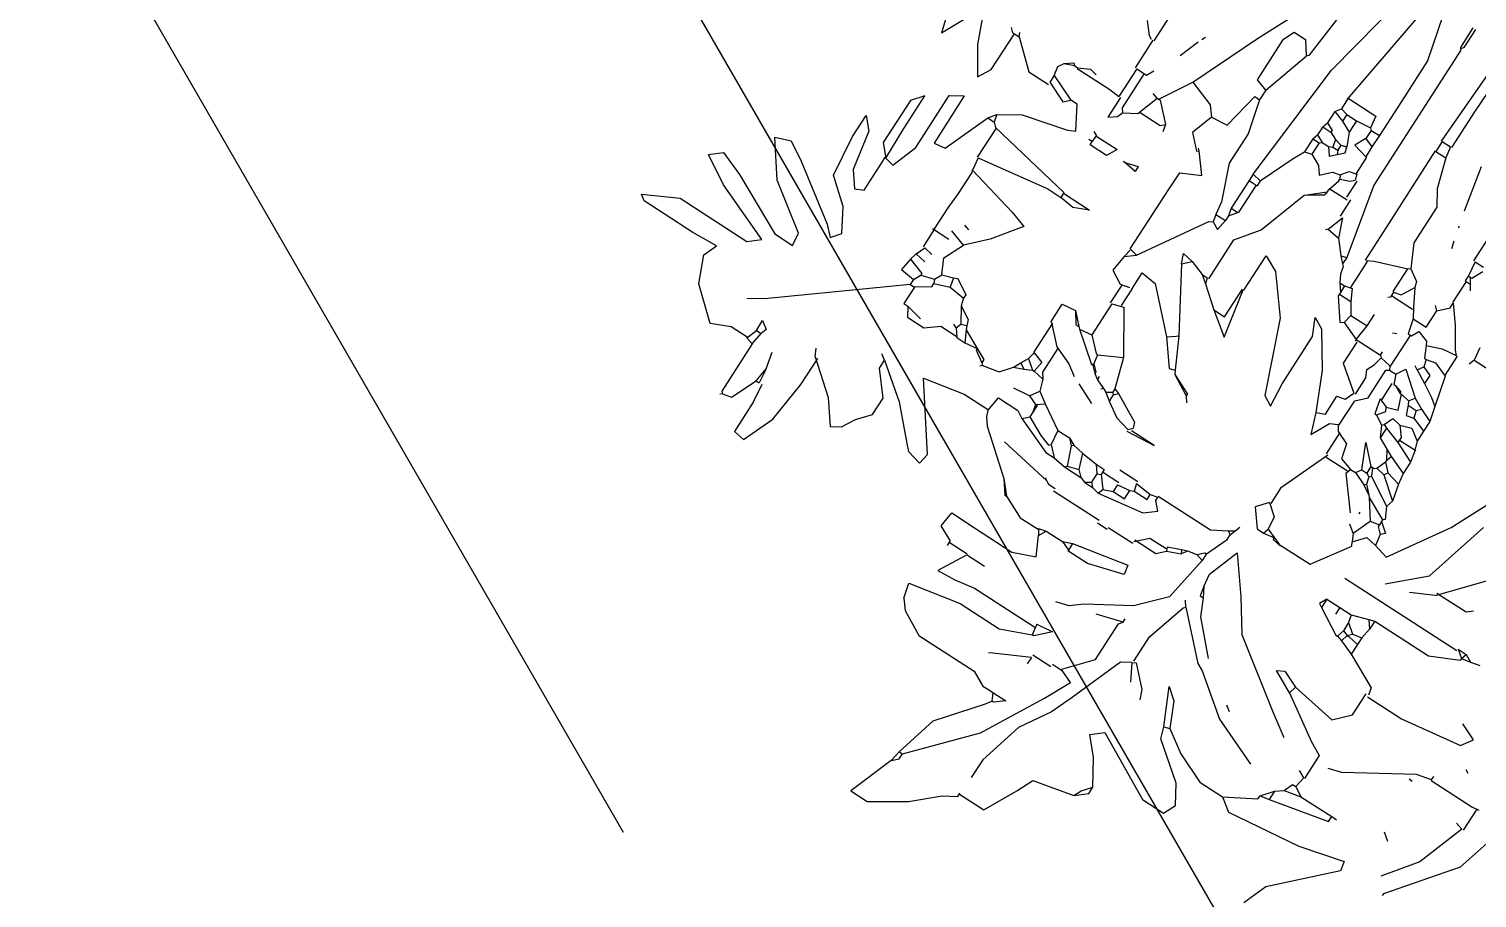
# Model space of a CAD drawing. Header units: metres. Extents: x 1769 to 3632, y 809 to 2652.
# Drawn here: x 2737.6868 to 2738.1456, y 1806.5032 to 1806.7785 of the extents above; entities that cross this region are included whole.
import ezdxf

# ---------------------------------------------------------------- set-up
doc = ezdxf.new("R2010")
doc.units = ezdxf.units.M
doc.header["$LTSCALE"] = 10
doc.linetypes.add('HIDDEN', pattern=[9.525, 6.35, -3.175])
for name, color, linetype in [('A-ELEV0', 7, 'Continuous'), ('A-FLOR-LEVL', 2, 'Continuous'), ('A-PROJ+', 1, 'HIDDEN'), ('L-PLNT', 66, 'Continuous')]:
    doc.layers.add(name, color=color, linetype=linetype)

# ---------------------------------------------------------------- blocks, each defined once
blk = doc.blocks.new('GARRA DE LEON')
at = {"layer": 'L-PLNT', "color": 65, "linetype": 'Continuous'}
for p, q in [((1270.3906, 334.8354), (1270.254, 334.7277)), ((1270.4818, 334.8602), (1270.3906, 334.8354)), ((1270.5128, 334.7857), (1270.5149, 334.8023)), ((1270.461, 334.794), (1270.3534, 334.7567)), ((1270.461, 334.7981), (1270.5149, 334.7981)), ((1270.461, 334.794), (1270.4652, 334.7774)), ((1270.5128, 334.6822), (1270.5128, 334.7857)), ((1270.3534, 334.7567), (1270.283, 334.7029)), ((1270.5728, 334.7319), (1270.5687, 334.7402)), ((1270.254, 334.7277), (1270.2498, 334.7277)), ((1270.6101, 334.6946), (1270.635, 334.7112)), ((1270.635, 334.7112), (1270.6515, 334.6739)), ((1270.5149, 334.6822), (1270.5066, 334.649)), ((1270.5149, 334.6822), (1270.5232, 334.6822)), ((1270.5894, 334.5579), (1270.6101, 334.6946)), ((1270.3658, 334.6573), (1270.3534, 334.6739)), ((1270.5066, 334.649), (1270.4238, 334.5124)), ((1270.49, 334.6408), (1270.49, 334.649)), ((1270.2457, 334.6242), (1270.1297, 334.5082)), ((1270.2416, 334.5207), (1270.2664, 334.6201)), ((1270.2664, 334.6201), (1270.2457, 334.6242)), ((1270.7675, 334.5952), (1270.7716, 334.6159)), ((1270.7716, 334.6159), (1270.7758, 334.6366)), ((1270.7799, 334.5994), (1270.7716, 334.6159)), ((1270.7343, 334.5331), (1270.7633, 334.5952)), ((1270.7675, 334.5952), (1270.7633, 334.5952)), ((1270.7675, 334.5952), (1270.7799, 334.5994)), ((1270.7799, 334.5786), (1270.7675, 334.5952)), ((1270.7799, 334.5786), (1270.7799, 334.5994)), ((1270.8503, 334.4751), (1270.987, 334.5952)), ((1270.3326, 334.5455), (1270.3326, 334.5579)), ((1270.5894, 334.471), (1270.5894, 334.5579)), ((1270.7758, 334.5786), (1270.7758, 334.4006)), ((1270.8565, 334.5497), (1270.8669, 334.5621)), ((1270.2912, 334.413), (1270.3202, 334.5455)), ((1270.3202, 334.5455), (1270.3326, 334.5455)), ((1270.3326, 334.4668), (1270.3326, 334.5455)), ((1270.7343, 334.3964), (1270.7343, 334.5331)), ((1270.8565, 334.4751), (1270.8565, 334.5497)), ((1270.1297, 334.5082), (1270.0759, 334.4875)), ((1270.2208, 334.355), (1270.2416, 334.5207)), ((1270.4238, 334.5124), (1270.4155, 334.4834)), ((1270.3244, 334.4296), (1270.3326, 334.4668)), ((1270.3451, 334.4461), (1270.3326, 334.4668)), ((1270.5066, 334.4337), (1270.5397, 334.4648)), ((1270.5397, 334.4648), (1270.5936, 334.4648)), ((1270.6101, 334.4668), (1270.5936, 334.471)), ((1270.6474, 334.3923), (1270.6101, 334.4668)), ((1270.8503, 334.4751), (1270.8255, 334.4254)), ((1270.8793, 334.442), (1271.0284, 334.4834)), ((1270.9911, 334.4254), (1271.0988, 334.4751)), ((1270.312, 334.413), (1270.3244, 334.4296)), ((1270.3244, 334.4296), (1270.3451, 334.4378)), ((1270.3451, 334.4461), (1270.3699, 334.4503)), ((1270.3451, 334.4378), (1270.3451, 334.4461)), ((1270.4279, 334.4523), (1270.3699, 334.4523)), ((1270.3699, 334.4503), (1270.3782, 334.4337)), ((1270.4445, 334.4213), (1270.4279, 334.4523)), ((1270.5232, 334.3302), (1270.5066, 334.4337)), ((1270.813, 334.3716), (1270.8793, 334.442)), ((1270.2871, 334.3923), (1270.312, 334.413)), ((1270.2871, 334.3923), (1270.2912, 334.413)), ((1270.312, 334.413), (1270.2912, 334.413)), ((1270.5066, 334.326), (1270.4445, 334.4213)), ((1270.7758, 334.4006), (1270.7758, 334.2929)), ((1270.8627, 334.3426), (1270.9911, 334.4254)), ((1270.2416, 334.326), (1270.2788, 334.3923)), ((1270.2788, 334.3923), (1270.2871, 334.3923)), ((1270.4528, 334.3177), (1270.4196, 334.3674)), ((1270.6598, 334.3592), (1270.6474, 334.3923)), ((1270.6722, 334.3923), (1270.6474, 334.3923)), ((1270.6764, 334.3674), (1270.6722, 334.3923)), ((1270.6888, 334.3923), (1270.6722, 334.3923)), ((1270.6764, 334.3633), (1270.6847, 334.3716)), ((1270.6764, 334.3633), (1270.6764, 334.3674)), ((1270.6847, 334.3716), (1270.6888, 334.3923)), ((1270.7012, 334.3509), (1270.6847, 334.3716)), ((1270.6888, 334.3923), (1270.7136, 334.3964)), ((1270.7302, 334.384), (1270.7136, 334.3964)), ((1270.7343, 334.3964), (1270.7136, 334.3964)), ((1270.7178, 334.3467), (1270.7302, 334.384)), ((1270.7302, 334.384), (1270.7343, 334.3964)), ((1270.2416, 334.326), (1270.2208, 334.355)), ((1270.3782, 334.2308), (1270.3326, 334.3385)), ((1270.6598, 334.3592), (1270.6764, 334.3633)), ((1270.6639, 334.3467), (1270.6598, 334.3592)), ((1270.6639, 334.3467), (1270.6805, 334.3509)), ((1270.6639, 334.3426), (1270.6639, 334.3467)), ((1270.6971, 334.2846), (1270.6639, 334.3426)), ((1270.6805, 334.3509), (1270.6764, 334.3633)), ((1270.7012, 334.3509), (1270.6805, 334.3509)), ((1270.7178, 334.3467), (1270.7012, 334.3509)), ((1270.7178, 334.3177), (1270.7178, 334.3467)), ((1270.871, 334.3095), (1270.8627, 334.3426)), ((1270.2416, 334.2681), (1270.2416, 334.326)), ((1270.5563, 334.1728), (1270.4528, 334.3177)), ((1270.5066, 334.326), (1270.5232, 334.3302)), ((1270.5066, 334.326), (1270.5314, 334.2763)), ((1270.5397, 334.2929), (1270.5232, 334.3302)), ((1270.7178, 334.3177), (1270.7012, 334.3177)), ((1270.7178, 334.2846), (1270.7178, 334.3177)), ((1270.8752, 334.2846), (1270.871, 334.3095)), ((1270.8959, 334.3053), (1270.871, 334.3095)), ((1270.9041, 334.3136), (1270.8959, 334.3053)), ((1270.9083, 334.2929), (1270.8959, 334.3053)), ((1270.9207, 334.2929), (1270.9041, 334.3136)), ((1271.3183, 334.2722), (1271.3183, 334.3095)), ((1270.5314, 334.2763), (1270.5397, 334.2929)), ((1270.7178, 334.2846), (1270.6971, 334.2846)), ((1270.7012, 334.2763), (1270.6971, 334.2846)), ((1270.7178, 334.2846), (1270.7012, 334.2763)), ((1270.8503, 334.2639), (1270.8752, 334.2846)), ((1270.9083, 334.2722), (1270.9124, 334.2929)), ((1270.9124, 334.2929), (1270.9083, 334.2929)), ((1270.9166, 334.2929), (1270.9124, 334.2929)), ((1270.9207, 334.2929), (1270.9166, 334.2929)), ((1270.9249, 334.2929), (1270.9207, 334.2929)), ((1270.929, 334.297), (1270.9249, 334.2929)), ((1270.9497, 334.2432), (1270.9249, 334.2929)), ((1270.9538, 334.2846), (1270.929, 334.297)), ((1270.9538, 334.2846), (1270.9704, 334.2888)), ((1270.9911, 334.2225), (1270.9538, 334.2846)), ((1271.0077, 334.2432), (1270.9704, 334.2888)), ((1271.0077, 334.2805), (1270.9704, 334.2888)), ((1271.0159, 334.2474), (1271.0077, 334.2805)), ((1271.0325, 334.2763), (1271.0077, 334.2805)), ((1271.0491, 334.2349), (1271.0325, 334.2763)), ((1271.0615, 334.2763), (1271.0325, 334.2763)), ((1271.0822, 334.2308), (1271.0615, 334.2763)), ((1271.0822, 334.2722), (1271.0615, 334.2763)), ((1270.1442, 334.2391), (1270.1712, 334.2515)), ((1270.1712, 334.2515), (1270.2126, 334.2266)), ((1270.2705, 334.2018), (1270.2416, 334.2681)), ((1270.7613, 334.2142), (1270.842, 334.2681)), ((1270.842, 334.2681), (1270.8503, 334.2639)), ((1270.8669, 334.2556), (1270.8503, 334.2639)), ((1270.8669, 334.2556), (1270.9083, 334.2722)), ((1270.8669, 334.2556), (1270.8793, 334.2391)), ((1270.9497, 334.2432), (1270.9083, 334.2722)), ((1270.9124, 334.2432), (1270.9083, 334.2432)), ((1270.9538, 334.2391), (1270.9497, 334.2432)), ((1271.0077, 334.2432), (1271.0159, 334.2474)), ((1271.0118, 334.2225), (1271.0077, 334.2432)), ((1271.0325, 334.2308), (1271.0159, 334.2474)), ((1271.1071, 334.2639), (1271.0822, 334.2722)), ((1271.0884, 334.2308), (1271.0884, 334.2722)), ((1271.1236, 334.2391), (1271.1071, 334.2639)), ((1271.1319, 334.2639), (1271.1071, 334.2639)), ((1271.1443, 334.2308), (1271.1319, 334.2639)), ((1271.1568, 334.2639), (1271.1319, 334.2639)), ((1271.1692, 334.2349), (1271.1568, 334.2639)), ((1271.1899, 334.2556), (1271.1568, 334.2639)), ((1271.2561, 334.2391), (1271.1899, 334.2556)), ((1271.2023, 334.2391), (1271.1899, 334.2556)), ((1271.3183, 334.2722), (1271.3059, 334.2681)), ((1271.3473, 334.2681), (1271.3183, 334.2722)), ((1270.1442, 334.1852), (1270.1442, 334.2391)), ((1270.2126, 334.2266), (1270.2747, 334.148)), ((1270.4445, 334.1438), (1270.3782, 334.2308)), ((1270.4114, 334.2266), (1270.403, 334.2391)), ((1270.7613, 334.1397), (1270.7613, 334.2142)), ((1270.9663, 334.1728), (1270.9, 334.2266)), ((1270.9663, 334.2184), (1270.9538, 334.2391)), ((1270.9704, 334.2225), (1270.9538, 334.2391)), ((1270.9663, 334.2184), (1270.9704, 334.2225)), ((1270.9787, 334.1894), (1270.9663, 334.2184)), ((1270.987, 334.2184), (1270.9704, 334.2225)), ((1270.987, 334.2184), (1270.9911, 334.2225)), ((1270.9911, 334.2101), (1270.987, 334.2184)), ((1271.0077, 334.2142), (1270.9911, 334.2225)), ((1271.0077, 334.2184), (1271.0118, 334.2225)), ((1271.0077, 334.2142), (1271.0077, 334.2184)), ((1271.0077, 334.2101), (1271.0077, 334.2142)), ((1271.0118, 334.2225), (1271.0325, 334.2308)), ((1271.0367, 334.2308), (1271.0325, 334.2308)), ((1271.0367, 334.2308), (1271.0491, 334.2349)), ((1271.0574, 334.2184), (1271.0367, 334.2308)), ((1271.0574, 334.2184), (1271.0491, 334.2349)), ((1271.0698, 334.1935), (1271.0574, 334.2184)), ((1271.0946, 334.1935), (1271.0822, 334.2308)), ((1271.0946, 334.2308), (1271.0822, 334.2308)), ((1271.1153, 334.2142), (1271.0946, 334.2308)), ((1271.1153, 334.2142), (1271.1236, 334.2391)), ((1271.1195, 334.1935), (1271.1153, 334.2142)), ((1271.1402, 334.2142), (1271.1443, 334.2308)), ((1271.1609, 334.2059), (1271.1402, 334.2142)), ((1271.1609, 334.2266), (1271.1443, 334.2308)), ((1271.1609, 334.2266), (1271.1692, 334.2349)), ((1271.1609, 334.2059), (1271.1609, 334.2266)), ((1271.1816, 334.2101), (1271.1692, 334.2349)), ((1271.2189, 334.2101), (1271.2023, 334.2391)), ((1271.2686, 334.2059), (1271.2561, 334.2391)), ((1271.3059, 334.237), (1271.2561, 334.237)), ((1271.3017, 334.2018), (1271.3059, 334.2349)), ((1271.3141, 334.2266), (1271.3059, 334.2349)), ((1271.3597, 334.1977), (1271.3141, 334.2266)), ((1270.2208, 334.0403), (1270.1442, 334.1852)), ((1270.3037, 334.1521), (1270.2705, 334.2018)), ((1270.9787, 334.1894), (1270.9911, 334.1977)), ((1270.9787, 334.1769), (1270.9787, 334.1894)), ((1270.9911, 334.1977), (1270.9911, 334.2101)), ((1271.0077, 334.2101), (1270.9911, 334.2101)), ((1270.9911, 334.1977), (1271.0449, 334.1728)), ((1271.0449, 334.1728), (1271.0077, 334.2101)), ((1271.0946, 334.1811), (1271.0698, 334.1935)), ((1271.0946, 334.1935), (1271.0698, 334.1935)), ((1271.0988, 334.1852), (1271.0946, 334.1935)), ((1271.0946, 334.1811), (1271.0988, 334.1852)), ((1271.1071, 334.1604), (1271.0946, 334.1811)), ((1271.0988, 334.1852), (1271.1195, 334.1935)), ((1271.1319, 334.1687), (1271.1402, 334.1935)), ((1271.1402, 334.1935), (1271.1733, 334.1811)), ((1271.1692, 334.2018), (1271.1609, 334.2059)), ((1271.1692, 334.2018), (1271.1816, 334.2101)), ((1271.1733, 334.1811), (1271.1692, 334.2018)), ((1271.1733, 334.1769), (1271.1733, 334.1811)), ((1271.223, 334.1604), (1271.1816, 334.2101)), ((1271.2354, 334.1811), (1271.2189, 334.2101)), ((1271.2396, 334.2101), (1271.2189, 334.2101)), ((1271.2354, 334.1811), (1271.2479, 334.1894)), ((1271.2354, 334.1811), (1271.2396, 334.1728)), ((1271.2479, 334.1894), (1271.2396, 334.2101)), ((1271.2644, 334.1852), (1271.2479, 334.1894)), ((1271.2644, 334.1852), (1271.2686, 334.2059)), ((1271.2644, 334.1811), (1271.2644, 334.1852)), ((1271.2893, 334.1687), (1271.2644, 334.1811)), ((1271.2893, 334.1687), (1271.3017, 334.2018)), ((1271.397, 334.1687), (1271.3597, 334.1977)), ((1271.4508, 334.1769), (1271.4384, 334.1852)), ((1271.4632, 334.1728), (1271.488, 334.1852)), ((1271.4963, 334.1604), (1271.4963, 334.1811)), ((1270.2995, 334.1397), (1270.3037, 334.1521)), ((1270.3575, 334.1273), (1270.3037, 334.1521)), ((1270.6225, 334.1273), (1270.5563, 334.1728)), ((1270.9663, 334.1728), (1270.9787, 334.1769)), ((1270.9725, 334.119), (1270.9725, 334.1728)), ((1270.987, 334.148), (1270.9787, 334.1769)), ((1271.1071, 334.1604), (1271.1236, 334.1728)), ((1271.1071, 334.1562), (1271.1071, 334.1604)), ((1271.1402, 334.148), (1271.1071, 334.1562)), ((1271.1236, 334.1728), (1271.1319, 334.1687)), ((1271.1402, 334.148), (1271.1319, 334.1687)), ((1271.1402, 334.1521), (1271.1816, 334.1521)), ((1271.1774, 334.1769), (1271.1733, 334.1769)), ((1271.1816, 334.1604), (1271.1733, 334.1769)), ((1271.1816, 334.1604), (1271.1774, 334.1769)), ((1271.1816, 334.1562), (1271.1816, 334.1604)), ((1271.2023, 334.148), (1271.1816, 334.1562)), ((1271.2023, 334.148), (1271.223, 334.1604)), ((1271.2976, 334.1645), (1271.2893, 334.1687)), ((1271.3059, 334.1397), (1271.2976, 334.1645)), ((1271.3638, 334.148), (1271.3845, 334.1687)), ((1271.3845, 334.1687), (1271.397, 334.1687)), ((1271.4508, 334.1666), (1271.397, 334.1666)), ((1271.4508, 334.1645), (1271.4508, 334.1769)), ((1271.4632, 334.1687), (1271.4508, 334.1769)), ((1271.4632, 334.1645), (1271.4508, 334.1645)), ((1271.4632, 334.1687), (1271.4632, 334.1728)), ((1271.4632, 334.1645), (1271.4632, 334.1687)), ((1271.4963, 334.1604), (1271.4632, 334.1645)), ((1271.6288, 334.1562), (1271.4963, 334.1562)), ((1270.2747, 334.148), (1270.2995, 334.1397)), ((1270.2995, 334.1397), (1270.3782, 334.1024)), ((1270.3782, 334.1024), (1270.3575, 334.1273)), ((1270.4528, 334.1273), (1270.4445, 334.1438)), ((1270.4528, 334.1273), (1270.4445, 334.1438)), ((1270.5397, 334.0403), (1270.4528, 334.1273)), ((1270.5397, 334.0776), (1270.4735, 334.1397)), ((1270.6971, 334.0693), (1270.6225, 334.1273)), ((1270.7675, 334.119), (1270.7592, 334.1397)), ((1270.7633, 334.119), (1270.7592, 334.1397)), ((1270.7633, 334.0941), (1270.7675, 334.119)), ((1270.7675, 334.119), (1270.7633, 334.119)), ((1270.7758, 334.0983), (1270.7675, 334.119)), ((1270.8669, 334.0734), (1270.9787, 334.119)), ((1271.0201, 334.1397), (1270.987, 334.148)), ((1271.0325, 334.1107), (1271.0201, 334.1397)), ((1271.1071, 334.1045), (1271.1278, 334.1252)), ((1271.1278, 334.1252), (1271.1982, 334.1252)), ((1271.1982, 334.1252), (1271.2023, 334.1314)), ((1271.2023, 334.1314), (1271.2023, 334.148)), ((1271.2106, 334.1273), (1271.2023, 334.1314)), ((1271.2106, 334.1293), (1271.2893, 334.1293)), ((1271.2147, 334.1024), (1271.2106, 334.1273)), ((1271.2893, 334.1314), (1271.3059, 334.1397)), ((1271.2893, 334.1231), (1271.2893, 334.1314)), ((1271.3224, 334.1148), (1271.2893, 334.1231)), ((1271.3224, 334.1148), (1271.3224, 334.148)), ((1271.3224, 334.148), (1271.3638, 334.148)), ((1271.3638, 334.148), (1271.3721, 334.1397)), ((1270.7633, 334.0941), (1270.7758, 334.0983)), ((1270.7633, 334.0776), (1270.7633, 334.0941)), ((1270.8047, 334.0941), (1270.7758, 334.0983)), ((1270.8255, 334.0693), (1270.8047, 334.0941)), ((1271.0325, 334.1148), (1270.9787, 334.1148)), ((1271.0449, 334.1024), (1271.0325, 334.1107)), ((1271.0367, 334.0858), (1271.0449, 334.1024)), ((1271.0449, 334.1045), (1271.1071, 334.1045)), ((1271.0988, 334.0858), (1271.1195, 334.0941)), ((1271.1195, 334.0983), (1271.1609, 334.0983)), ((1271.1609, 334.0403), (1271.1195, 334.0941)), ((1271.1609, 334.0983), (1271.1774, 334.09)), ((1271.1774, 334.09), (1271.194, 334.0983)), ((1271.194, 334.0983), (1271.2147, 334.1024)), ((1271.2189, 334.0983), (1271.2147, 334.1024)), ((1271.2189, 334.0361), (1271.2189, 334.0983)), ((1271.2189, 334.0983), (1271.2272, 334.0983)), ((1271.2727, 334.0941), (1271.2769, 334.1024)), ((1271.3431, 334.1024), (1271.3224, 334.1148)), ((1271.339, 334.0486), (1271.339, 334.1024)), ((1271.3804, 334.0817), (1271.3431, 334.1024)), ((1271.5088, 334.0983), (1271.4922, 334.1024)), ((1271.5419, 334.09), (1271.5378, 334.09)), ((1270.0511, 333.9657), (1270.0718, 334.0569)), ((1270.0718, 334.0569), (1270.0925, 334.0817)), ((1270.0718, 334.0569), (1270.0883, 334.0651)), ((1270.0883, 334.0651), (1270.109, 334.0817)), ((1270.0925, 334.0817), (1270.109, 334.0817)), ((1270.109, 334.0817), (1270.1629, 334.0486)), ((1270.341, 334.0569), (1270.3202, 334.0651)), ((1270.3824, 334.0154), (1270.341, 334.0569)), ((1270.577, 334.061), (1270.5397, 334.0776)), ((1270.5977, 334.0486), (1270.577, 334.061)), ((1270.577, 334.0527), (1270.577, 334.061)), ((1270.6267, 334.0444), (1270.6971, 334.0693)), ((1270.8006, 334.0486), (1270.7633, 334.0776)), ((1270.8255, 334.0693), (1270.8006, 334.0486)), ((1270.8255, 334.0734), (1270.8669, 334.0734)), ((1270.9953, 334.0651), (1271.0367, 334.0858)), ((1271.0408, 334.0486), (1270.9953, 334.0651)), ((1271.0408, 334.0486), (1271.0491, 334.0672)), ((1271.0491, 334.0672), (1271.0946, 334.0672)), ((1271.0946, 334.0672), (1271.0988, 334.0858)), ((1271.3473, 334.0486), (1271.3514, 334.0651)), ((1271.3514, 334.0651), (1271.3804, 334.0817)), ((1271.3928, 334.0776), (1271.3804, 334.0817)), ((1271.4094, 334.0527), (1271.3928, 334.0776)), ((1271.6744, 334.061), (1271.575, 334.0817)), ((1270.1629, 334.0486), (1270.2001, 334.0154)), ((1270.2001, 334.0154), (1270.2208, 334.0403)), ((1270.3782, 334.0072), (1270.341, 334.0279)), ((1270.4445, 334.0092), (1270.5356, 334.0361)), ((1270.5356, 334.0361), (1270.5397, 334.0403)), ((1270.5397, 334.0403), (1270.5522, 334.032)), ((1270.5977, 334.0486), (1270.577, 334.0527)), ((1270.5977, 334.0486), (1270.6267, 334.0444)), ((1270.6598, 334.0154), (1270.7095, 334.0361)), ((1270.7075, 333.9947), (1270.7261, 334.0279)), ((1270.7095, 334.0361), (1270.7219, 334.0361)), ((1270.7219, 334.0361), (1270.7343, 334.0403)), ((1270.7261, 334.0279), (1270.7219, 334.0361)), ((1270.7261, 334.0279), (1270.7343, 334.0403)), ((1270.7343, 334.0403), (1270.7468, 334.0444)), ((1271.1236, 334.0113), (1271.0408, 334.0486)), ((1271.2147, 334.0403), (1271.1609, 334.0403)), ((1271.2189, 334.0361), (1271.2147, 334.0361)), ((1271.2189, 334.0361), (1271.2561, 334.0403)), ((1271.2354, 333.9947), (1271.2189, 334.0361)), ((1271.2561, 333.9989), (1271.2561, 334.0403)), ((1271.2561, 334.0403), (1271.2851, 334.0403)), ((1271.3348, 334.0486), (1271.3307, 334.0444)), ((1271.3473, 334.0486), (1271.3348, 334.0486)), ((1271.4052, 334.0465), (1271.3473, 334.0465)), ((1271.3804, 333.9782), (1271.4052, 334.0444)), ((1271.4052, 334.0444), (1271.4094, 334.0527)), ((1271.4591, 334.0279), (1271.4094, 334.0527)), ((1271.5502, 334.0279), (1271.4591, 334.0279)), ((1271.5833, 334.0072), (1271.5502, 334.0279)), ((1270.3782, 334.0072), (1270.3658, 333.9865)), ((1270.3782, 334.0072), (1270.3824, 334.0154)), ((1270.3824, 334.0092), (1270.4445, 334.0092)), ((1270.5397, 333.9989), (1270.4818, 333.945)), ((1270.6432, 334.0154), (1270.5397, 333.9989)), ((1270.6474, 333.9989), (1270.6432, 334.0154)), ((1270.6598, 334.0154), (1270.6432, 334.0154)), ((1270.6432, 333.9782), (1270.6474, 333.9989)), ((1270.6474, 333.9989), (1270.6598, 334.0113)), ((1270.6598, 334.0113), (1270.6598, 334.0154)), ((1270.7075, 333.8622), (1270.7075, 333.9947)), ((1271.1982, 333.9616), (1271.1236, 334.0113)), ((1271.2313, 333.9865), (1271.2354, 333.9947)), ((1271.2354, 333.9947), (1271.2561, 333.9989)), ((1271.281, 333.9823), (1271.2561, 333.9989)), ((1271.6496, 333.9865), (1271.5833, 334.0072)), ((1270.0138, 333.9492), (1270.0511, 333.9657)), ((1270.3658, 333.9865), (1270.2457, 333.9409)), ((1270.6184, 333.9409), (1270.6308, 333.9699)), ((1270.6267, 333.9368), (1270.6391, 333.9657)), ((1270.6308, 333.9699), (1270.6432, 333.9782)), ((1270.6391, 333.9657), (1270.6308, 333.9699)), ((1270.6391, 333.9657), (1270.6432, 333.9782)), ((1271.2769, 333.9533), (1271.2313, 333.9865)), ((1271.281, 333.9533), (1271.281, 333.9823)), ((1271.3059, 333.9699), (1271.281, 333.9823)), ((1271.3017, 333.9533), (1271.3059, 333.9699)), ((1271.3721, 333.9657), (1271.3059, 333.9657)), ((1271.3721, 333.9616), (1271.3804, 333.9782)), ((1271.6744, 333.9823), (1271.6496, 333.9865)), ((1271.6496, 333.9616), (1271.6496, 333.9865)), ((1271.7655, 333.9854), (1271.6744, 333.9854)), ((1271.6744, 333.9616), (1271.6744, 333.9823)), ((1271.6744, 333.9595), (1271.869, 333.9668)), ((1271.9353, 333.9885), (1271.7655, 333.9854)), ((1269.9413, 333.9119), (1270.0138, 333.9492)), ((1270.2457, 333.9409), (1270.196, 333.9202)), ((1270.283, 333.8871), (1270.341, 333.9388)), ((1270.341, 333.9388), (1270.432, 333.9388)), ((1270.4403, 333.945), (1270.4238, 333.8871)), ((1270.4818, 333.945), (1270.4279, 333.8539)), ((1270.432, 333.9388), (1270.4403, 333.945)), ((1270.4403, 333.945), (1270.4486, 333.945)), ((1270.6018, 333.9243), (1270.6184, 333.9409)), ((1270.6267, 333.9368), (1270.6184, 333.9409)), ((1270.6225, 333.8953), (1270.6225, 333.9368)), ((1271.0118, 333.9368), (1270.9994, 333.9595)), ((1270.9994, 333.9595), (1271.0532, 333.9544)), ((1271.1692, 333.8746), (1271.0118, 333.9368)), ((1271.0532, 333.9544), (1271.1733, 333.9544)), ((1271.1733, 333.9544), (1271.2106, 333.9368)), ((1271.2106, 333.9368), (1271.1982, 333.9616)), ((1271.281, 333.9533), (1271.2769, 333.9533)), ((1271.2851, 333.9533), (1271.281, 333.9533)), ((1271.3017, 333.9409), (1271.2851, 333.9533)), ((1271.3017, 333.9533), (1271.2851, 333.9533)), ((1271.3017, 333.9409), (1271.3017, 333.9533)), ((1271.3183, 333.9326), (1271.3017, 333.9409)), ((1271.3348, 333.9285), (1271.3183, 333.9326)), ((1271.3348, 333.9285), (1271.3183, 333.9326)), ((1271.4549, 333.9606), (1271.3721, 333.9606)), ((1271.6496, 333.9595), (1271.4549, 333.9606)), ((1271.6744, 333.9616), (1271.6496, 333.9616)), ((1269.9413, 333.8498), (1269.9413, 333.9119)), ((1270.196, 333.9202), (1270.1297, 333.8788)), ((1270.2126, 333.8912), (1270.2705, 333.9202)), ((1270.2705, 333.9202), (1270.283, 333.8912)), ((1270.6018, 333.8705), (1270.6018, 333.9243)), ((1271.339, 333.9243), (1271.3348, 333.9285)), ((1271.3514, 333.9119), (1271.339, 333.9243)), ((1271.3555, 333.9243), (1271.339, 333.9243)), ((1271.3514, 333.9119), (1271.3555, 333.9243)), ((1271.3804, 333.8871), (1271.3514, 333.9119)), ((1271.517, 333.8891), (1271.3555, 333.9243)), ((1270.1297, 333.8788), (1270.0304, 333.8519)), ((1270.0759, 333.8167), (1270.2126, 333.8912)), ((1270.283, 333.8871), (1270.283, 333.8912)), ((1270.283, 333.8664), (1270.283, 333.8871)), ((1270.283, 333.8664), (1270.283, 333.8871)), ((1270.5273, 333.8912), (1270.5045, 333.8125)), ((1270.5232, 333.7628), (1270.548, 333.8871)), ((1270.548, 333.8871), (1270.5273, 333.8912)), ((1270.5977, 333.8705), (1270.6225, 333.8953)), ((1270.6598, 333.8539), (1270.6805, 333.8788)), ((1270.6805, 333.8788), (1270.6971, 333.8622)), ((1271.2479, 333.8125), (1271.1692, 333.8746)), ((1271.4218, 333.8705), (1271.3804, 333.8871)), ((1271.3845, 333.8581), (1271.3804, 333.8871)), ((1271.8608, 333.8891), (1271.517, 333.8891)), ((1271.869, 333.8912), (1271.8608, 333.8871)), ((1271.8649, 333.885), (1271.8608, 333.8871)), ((1271.9146, 333.885), (1271.8649, 333.885)), ((1271.9146, 333.8912), (1271.869, 333.8912)), ((1269.9185, 333.8208), (1269.9351, 333.8498)), ((1269.9351, 333.8498), (1269.9434, 333.8498)), ((1270.0304, 333.8519), (1269.9848, 333.8519)), ((1270.2768, 333.8208), (1270.2768, 333.8664)), ((1270.4279, 333.8539), (1270.4072, 333.8291)), ((1270.5936, 333.8084), (1270.5936, 333.8705)), ((1270.6432, 333.7504), (1270.6598, 333.8539)), ((1270.6888, 333.8125), (1270.6888, 333.8457)), ((1270.6888, 333.8457), (1270.7012, 333.8457)), ((1270.6971, 333.8622), (1270.7053, 333.8622)), ((1270.7012, 333.8457), (1270.7053, 333.8622)), ((1270.7053, 333.8084), (1270.7012, 333.8457)), ((1271.3845, 333.8581), (1271.3804, 333.8539)), ((1271.3845, 333.8581), (1271.4218, 333.8705)), ((1271.4632, 333.8643), (1271.4218, 333.8643)), ((1271.4591, 333.8125), (1271.4591, 333.8581)), ((1271.5046, 333.8539), (1271.4632, 333.8539)), ((1271.488, 333.8208), (1271.4963, 333.8415)), ((1271.4963, 333.8415), (1271.5046, 333.8498)), ((1271.517, 333.8457), (1271.5046, 333.8498)), ((1271.5129, 333.8291), (1271.517, 333.8457)), ((1271.5584, 333.8436), (1271.517, 333.8436)), ((1271.5667, 333.8084), (1271.5584, 333.8415)), ((1271.5833, 333.8415), (1271.5584, 333.8415)), ((1271.5916, 333.8208), (1271.5833, 333.8415)), ((1271.6123, 333.8415), (1271.5833, 333.8415)), ((1271.6992, 333.8415), (1271.6123, 333.8415)), ((1271.6123, 333.8208), (1271.6123, 333.8415)), ((1271.8028, 333.8415), (1271.6992, 333.8415)), ((1271.9353, 333.8084), (1271.8028, 333.8415)), ((1269.8689, 333.767), (1269.9185, 333.8208)), ((1269.9475, 333.7007), (1270.0759, 333.8167)), ((1270.1629, 333.8249), (1270.1463, 333.8042)), ((1270.1629, 333.7918), (1270.1629, 333.8249)), ((1270.2705, 333.8208), (1270.2333, 333.7463)), ((1270.2705, 333.8208), (1270.254, 333.8208)), ((1270.341, 333.8291), (1270.312, 333.8001)), ((1270.3368, 333.7918), (1270.341, 333.8291)), ((1270.4072, 333.8291), (1270.3989, 333.8001)), ((1270.5045, 333.8125), (1270.5045, 333.7628)), ((1270.6847, 333.8042), (1270.6888, 333.8125)), ((1270.7053, 333.8084), (1270.6888, 333.8125)), ((1271.2644, 333.7773), (1271.2479, 333.8125)), ((1271.4218, 333.7794), (1271.4508, 333.8125)), ((1271.4218, 333.7794), (1271.4425, 333.8125)), ((1271.4425, 333.8125), (1271.4466, 333.8125)), ((1271.4508, 333.8125), (1271.4466, 333.8125)), ((1271.4549, 333.8125), (1271.4508, 333.8125)), ((1271.4549, 333.8125), (1271.4839, 333.8208)), ((1271.4839, 333.8208), (1271.488, 333.8208)), ((1271.4963, 333.8167), (1271.488, 333.8208)), ((1271.4922, 333.8001), (1271.4963, 333.8167)), ((1271.4963, 333.8167), (1271.5129, 333.8291)), ((1271.5916, 333.8208), (1271.5667, 333.8084)), ((1271.6123, 333.8208), (1271.5916, 333.8208)), ((1271.6164, 333.8167), (1271.6123, 333.8208)), ((1271.6123, 333.7835), (1271.6164, 333.8167)), ((1271.6433, 333.8125), (1271.6164, 333.8167)), ((1271.6433, 333.7421), (1271.6433, 333.8125)), ((1270.0428, 333.7173), (1270.1339, 333.7918)), ((1270.1339, 333.7918), (1270.1463, 333.8001)), ((1270.1463, 333.8042), (1270.1463, 333.8001)), ((1270.1629, 333.7918), (1270.1463, 333.8001)), ((1270.1629, 333.7835), (1270.1629, 333.7918)), ((1270.1629, 333.767), (1270.1629, 333.7835)), ((1270.1629, 333.767), (1270.1629, 333.7835)), ((1270.285, 333.7297), (1270.312, 333.796)), ((1270.312, 333.8001), (1270.312, 333.796)), ((1270.3368, 333.7918), (1270.312, 333.796)), ((1270.329, 333.6386), (1270.329, 333.7918)), ((1270.5894, 333.7835), (1270.5894, 333.8084)), ((1270.5894, 333.7835), (1270.5894, 333.8084)), ((1270.5956, 333.6676), (1270.5956, 333.7835)), ((1270.6639, 333.7753), (1270.6639, 333.8042)), ((1270.6639, 333.8042), (1270.6847, 333.8042)), ((1270.6805, 333.7753), (1270.6847, 333.8042)), ((1270.7095, 333.8084), (1270.7095, 333.7628)), ((1270.7882, 333.7297), (1270.7944, 333.796)), ((1270.7944, 333.796), (1270.7944, 333.738)), ((1270.9207, 333.796), (1270.9083, 333.8042)), ((1270.9456, 333.7504), (1270.9207, 333.796)), ((1270.9249, 333.796), (1270.9207, 333.796)), ((1270.9456, 333.7504), (1270.9249, 333.796)), ((1271.0698, 333.796), (1271.1774, 333.7753)), ((1271.1071, 333.7463), (1271.0698, 333.796)), ((1271.4177, 333.7753), (1271.4218, 333.7794)), ((1271.4715, 333.7794), (1271.4922, 333.8001)), ((1271.488, 333.767), (1271.4715, 333.7794)), ((1271.517, 333.7753), (1271.5295, 333.7877)), ((1271.5295, 333.7877), (1271.5419, 333.8001)), ((1271.5378, 333.7835), (1271.5295, 333.7877)), ((1271.5378, 333.7711), (1271.5378, 333.7835)), ((1271.5502, 333.7835), (1271.5378, 333.7835)), ((1271.5419, 333.8001), (1271.5543, 333.796)), ((1271.5502, 333.7835), (1271.5543, 333.796)), ((1271.5543, 333.767), (1271.5502, 333.7835)), ((1271.5833, 333.7835), (1271.5543, 333.796)), ((1271.5957, 333.7587), (1271.5833, 333.7835)), ((1271.6123, 333.7835), (1271.5833, 333.7835)), ((1271.6123, 333.7587), (1271.6123, 333.7835)), ((1271.6413, 333.7421), (1271.9436, 333.7835)), ((1269.8212, 333.6924), (1269.8689, 333.767)), ((1270.1794, 333.7338), (1270.1629, 333.767)), ((1270.5149, 333.7421), (1270.5066, 333.7628)), ((1270.5232, 333.7628), (1270.5066, 333.7628)), ((1270.5149, 333.7421), (1270.5232, 333.7628)), ((1270.6432, 333.7504), (1270.6557, 333.7545)), ((1270.6474, 333.7338), (1270.6432, 333.7504)), ((1270.6557, 333.7545), (1270.6639, 333.7753)), ((1270.6805, 333.7338), (1270.6557, 333.7545)), ((1270.6805, 333.7753), (1270.6639, 333.7753)), ((1270.6867, 333.7338), (1270.6867, 333.7753)), ((1270.9538, 333.7463), (1270.9456, 333.7504)), ((1271.1071, 333.7732), (1271.1774, 333.7732)), ((1271.1071, 333.7463), (1271.1071, 333.7732)), ((1271.1774, 333.7773), (1271.2644, 333.7773)), ((1271.3059, 333.738), (1271.4177, 333.7753)), ((1271.5005, 333.7421), (1271.488, 333.767)), ((1271.5336, 333.7628), (1271.517, 333.7753)), ((1271.5336, 333.7628), (1271.5378, 333.7711)), ((1271.5336, 333.7463), (1271.5336, 333.7628)), ((1271.5543, 333.767), (1271.5378, 333.7711)), ((1271.5626, 333.7504), (1271.5543, 333.767)), ((1271.5626, 333.7297), (1271.5626, 333.7504)), ((1271.5667, 333.7504), (1271.5626, 333.7504)), ((1271.575, 333.7338), (1271.5667, 333.7504)), ((1271.604, 333.7338), (1271.5957, 333.7587)), ((1271.6123, 333.7587), (1271.5957, 333.7587)), ((1271.6164, 333.7421), (1271.6123, 333.7587)), ((1269.9475, 333.6924), (1270.0428, 333.7173)), ((1270.1794, 333.593), (1270.1794, 333.7338)), ((1270.2333, 333.7463), (1270.2291, 333.738)), ((1270.285, 333.6303), (1270.285, 333.7297)), ((1270.5149, 333.7007), (1270.5149, 333.7421)), ((1270.6474, 333.7131), (1270.6474, 333.7338)), ((1270.6557, 333.7256), (1270.6474, 333.7338)), ((1270.6474, 333.7131), (1270.6557, 333.7256)), ((1270.6764, 333.7256), (1270.6557, 333.7256)), ((1270.6764, 333.7256), (1270.6805, 333.7338)), ((1270.6929, 333.7131), (1270.6764, 333.7256)), ((1270.6929, 333.7338), (1270.6805, 333.7338)), ((1270.6929, 333.7131), (1270.6929, 333.7338)), ((1270.7923, 333.7297), (1270.8006, 333.738)), ((1270.8006, 333.6966), (1270.7923, 333.7297)), ((1270.813, 333.7338), (1270.8006, 333.738)), ((1270.8462, 333.6717), (1270.813, 333.7338)), ((1270.9497, 333.7338), (1270.9538, 333.7463)), ((1271.0035, 333.6924), (1270.9497, 333.7338)), ((1271.0201, 333.7131), (1270.9538, 333.7463)), ((1271.1443, 333.7007), (1271.1071, 333.7463)), ((1271.2561, 333.7007), (1271.3059, 333.738)), ((1271.4715, 333.7131), (1271.4963, 333.7256)), ((1271.4963, 333.7256), (1271.5005, 333.7421)), ((1271.5295, 333.7256), (1271.4963, 333.7256)), ((1271.5295, 333.7421), (1271.5005, 333.7421)), ((1271.5295, 333.7421), (1271.5336, 333.7463)), ((1271.5295, 333.7256), (1271.5295, 333.7421)), ((1271.5295, 333.7256), (1271.5419, 333.7297)), ((1271.5419, 333.7297), (1271.5336, 333.7463)), ((1271.5626, 333.7297), (1271.5419, 333.7297)), ((1271.5626, 333.7297), (1271.575, 333.7338)), ((1271.604, 333.7338), (1271.575, 333.7338)), ((1271.604, 333.7338), (1271.6164, 333.7421)), ((1271.6413, 333.7421), (1271.6164, 333.7421)), ((1271.6744, 333.68), (1271.9767, 333.7421)), ((1269.8212, 333.651), (1269.8212, 333.6924)), ((1269.9227, 333.6883), (1269.8212, 333.651)), ((1269.9227, 333.6883), (1269.9351, 333.7007)), ((1269.9227, 333.6883), (1269.9475, 333.6924)), ((1269.9351, 333.7007), (1269.9475, 333.7007)), ((1269.9475, 333.6966), (1269.9475, 333.7007)), ((1269.9475, 333.6924), (1269.9475, 333.6966)), ((1270.4372, 333.6634), (1270.4569, 333.7131)), ((1270.4569, 333.7131), (1270.4983, 333.6924)), ((1270.4983, 333.6924), (1270.5149, 333.7007)), ((1270.5107, 333.6841), (1270.4983, 333.6924)), ((1270.5107, 333.6841), (1270.5149, 333.7007)), ((1270.6515, 333.7007), (1270.6474, 333.7131)), ((1270.6515, 333.6593), (1270.6515, 333.7007)), ((1270.6639, 333.6883), (1270.6515, 333.7007)), ((1270.6557, 333.6634), (1270.6639, 333.6883)), ((1270.6971, 333.6759), (1270.6639, 333.6883)), ((1270.6971, 333.6759), (1270.6929, 333.7131)), ((1270.8213, 333.6634), (1270.8006, 333.6966)), ((1271.0035, 333.6924), (1271.0159, 333.709)), ((1271.0864, 333.6096), (1271.0035, 333.6924)), ((1271.0159, 333.709), (1271.0201, 333.7131)), ((1271.1526, 333.6345), (1271.0201, 333.7131)), ((1271.1568, 333.6841), (1271.1443, 333.7007)), ((1271.1568, 333.6966), (1271.1443, 333.7007)), ((1271.1568, 333.7007), (1271.2561, 333.7007)), ((1271.1568, 333.6841), (1271.1568, 333.6966)), ((1271.3928, 333.68), (1271.4715, 333.7131)), ((1270.4372, 333.5682), (1270.4372, 333.6634)), ((1270.5087, 333.6386), (1270.5087, 333.6841)), ((1270.6018, 333.651), (1270.6018, 333.6676)), ((1270.6018, 333.651), (1270.6018, 333.6676)), ((1270.6515, 333.6593), (1270.6557, 333.6634)), ((1270.6557, 333.6303), (1270.6515, 333.6593)), ((1270.6971, 333.6469), (1270.6557, 333.6634)), ((1270.7012, 333.651), (1270.6971, 333.6759)), ((1270.8337, 333.6469), (1270.8213, 333.6634)), ((1270.8379, 333.6634), (1270.8213, 333.6634)), ((1270.8337, 333.6469), (1270.842, 333.6593)), ((1270.8379, 333.6634), (1270.8462, 333.6717)), ((1270.842, 333.6593), (1270.8379, 333.6634)), ((1270.8503, 333.6593), (1270.842, 333.6593)), ((1270.8503, 333.6593), (1270.8462, 333.6717)), ((1270.9166, 333.6386), (1270.8503, 333.6593)), ((1271.1692, 333.651), (1271.1568, 333.6841)), ((1271.2561, 333.6593), (1271.281, 333.6634)), ((1271.2644, 333.6427), (1271.2561, 333.6593)), ((1271.281, 333.6386), (1271.281, 333.6634)), ((1271.2934, 333.6634), (1271.281, 333.6634)), ((1271.2934, 333.6634), (1271.31, 333.6759)), ((1271.31, 333.6593), (1271.2934, 333.6634)), ((1271.31, 333.6779), (1271.3804, 333.6779)), ((1271.31, 333.6593), (1271.31, 333.6759)), ((1271.3804, 333.6593), (1271.31, 333.6593)), ((1271.3928, 333.68), (1271.3804, 333.68)), ((1271.3804, 333.6593), (1271.3804, 333.68)), ((1271.397, 333.6593), (1271.3804, 333.6593)), ((1271.397, 333.6593), (1271.3928, 333.68)), ((1271.397, 333.6593), (1271.6744, 333.68)), ((1270.2622, 333.5144), (1270.285, 333.6303)), ((1270.3213, 333.593), (1270.329, 333.6386)), ((1270.3803, 333.5848), (1270.3803, 333.6303)), ((1270.5314, 333.5889), (1270.5087, 333.6386)), ((1270.606, 333.6427), (1270.6018, 333.651)), ((1270.606, 333.6427), (1270.6267, 333.5226)), ((1270.606, 333.6427), (1270.6101, 333.6386)), ((1270.6557, 333.6096), (1270.6557, 333.6303)), ((1270.6764, 333.6096), (1270.6557, 333.6303)), ((1270.6971, 333.6469), (1270.7012, 333.651)), ((1270.7095, 333.6345), (1270.6971, 333.6469)), ((1270.7095, 333.6345), (1270.7012, 333.651)), ((1270.7095, 333.6055), (1270.7095, 333.6345)), ((1270.8172, 333.5889), (1270.7965, 333.6345)), ((1270.8379, 333.6386), (1270.8337, 333.6469)), ((1270.8379, 333.6386), (1270.8337, 333.6345)), ((1270.8462, 333.6179), (1270.8379, 333.6386)), ((1270.8917, 333.5889), (1270.9166, 333.6386)), ((1271.0077, 333.5806), (1270.9166, 333.6386)), ((1271.1153, 333.5433), (1271.2603, 333.6345)), ((1271.1526, 333.6345), (1271.1692, 333.651)), ((1271.1526, 333.6345), (1271.1733, 333.6262)), ((1271.1733, 333.6262), (1271.1692, 333.651)), ((1271.2603, 333.6345), (1271.2644, 333.6427)), ((1271.281, 333.6386), (1271.2644, 333.6427)), ((1271.31, 333.6345), (1271.281, 333.6386)), ((1271.3887, 333.6034), (1271.31, 333.6345)), ((1271.869, 333.6386), (1271.6744, 333.622)), ((1270.2084, 333.5392), (1270.1794, 333.593)), ((1270.3182, 333.5516), (1270.3213, 333.593)), ((1270.6888, 333.5268), (1270.6557, 333.6096)), ((1270.6722, 333.6055), (1270.6764, 333.6096)), ((1270.6805, 333.5806), (1270.6722, 333.6055)), ((1270.7095, 333.6055), (1270.6764, 333.6096)), ((1270.7426, 333.5516), (1270.7095, 333.6055)), ((1270.8545, 333.6055), (1270.8462, 333.6179)), ((1270.8462, 333.6179), (1270.8545, 333.6179)), ((1270.8586, 333.6055), (1270.8545, 333.6055)), ((1270.8669, 333.593), (1270.8545, 333.6055)), ((1270.871, 333.593), (1270.8586, 333.6055)), ((1270.8669, 333.5889), (1270.871, 333.593)), ((1270.871, 333.593), (1270.8669, 333.593)), ((1270.8917, 333.5889), (1270.871, 333.593)), ((1271.0905, 333.5744), (1271.0864, 333.6096)), ((1271.4632, 333.6034), (1271.3887, 333.6034)), ((1271.5378, 333.5848), (1271.4632, 333.6034)), ((1271.5626, 333.5848), (1271.6703, 333.6179)), ((1271.6744, 333.622), (1271.6703, 333.6179)), ((1271.6992, 333.5972), (1271.6703, 333.6179)), ((1271.6992, 333.5682), (1271.6992, 333.5972)), ((1270.3782, 333.5848), (1270.3182, 333.5516)), ((1270.3824, 333.5392), (1270.3824, 333.5848)), ((1270.4383, 333.5102), (1270.4372, 333.5682)), ((1270.5604, 333.5641), (1270.5314, 333.5889)), ((1270.5314, 333.5848), (1270.5314, 333.5889)), ((1270.5604, 333.5641), (1270.5314, 333.5848)), ((1270.635, 333.4729), (1270.5604, 333.5641)), ((1270.7012, 333.5392), (1270.6805, 333.5806)), ((1270.842, 333.5475), (1270.8255, 333.5723)), ((1270.9166, 333.5268), (1270.8669, 333.5889)), ((1270.8917, 333.5848), (1270.8917, 333.5889)), ((1270.9207, 333.5558), (1270.8917, 333.5848)), ((1270.9994, 333.5558), (1271.0077, 333.5806)), ((1271.0491, 333.5744), (1271.0077, 333.5744)), ((1271.0449, 333.5475), (1271.0491, 333.5682)), ((1271.0491, 333.5744), (1271.0905, 333.5744)), ((1271.3141, 333.5257), (1271.3348, 333.5682)), ((1271.3348, 333.5682), (1271.3763, 333.5351)), ((1271.4549, 333.5558), (1271.5378, 333.5723)), ((1271.5378, 333.5723), (1271.5378, 333.5848)), ((1271.5626, 333.5848), (1271.5378, 333.5848)), ((1271.5626, 333.5848), (1271.5709, 333.5578)), ((1271.6454, 333.5102), (1271.7904, 333.5765)), ((1271.6744, 333.5578), (1271.6992, 333.5682)), ((1270.2291, 333.5226), (1270.2084, 333.5392)), ((1270.2291, 333.5226), (1270.2084, 333.5392)), ((1270.3865, 333.5392), (1270.3741, 333.5392)), ((1270.3865, 333.5392), (1270.403, 333.5061)), ((1270.6888, 333.5268), (1270.7012, 333.5392)), ((1270.7136, 333.5392), (1270.7012, 333.5392)), ((1270.7302, 333.5351), (1270.7136, 333.5392)), ((1270.7302, 333.5392), (1270.7136, 333.5392)), ((1270.7302, 333.5351), (1270.7426, 333.5516)), ((1270.7302, 333.5351), (1270.7302, 333.5392)), ((1270.7385, 333.5144), (1270.7302, 333.5351)), ((1270.7592, 333.5268), (1270.7426, 333.5516)), ((1270.8586, 333.5061), (1270.842, 333.5475)), ((1270.9166, 333.5268), (1270.9207, 333.5558)), ((1270.9994, 333.5558), (1270.9207, 333.5558)), ((1271.0449, 333.5516), (1270.9994, 333.5516)), ((1271.0615, 333.5185), (1271.0449, 333.5475)), ((1271.0988, 333.5226), (1271.1153, 333.5433)), ((1271.1195, 333.5268), (1271.1153, 333.5433)), ((1271.3721, 333.5309), (1271.3763, 333.5351)), ((1271.4011, 333.5019), (1271.3721, 333.5309)), ((1271.3763, 333.5351), (1271.3804, 333.5309)), ((1271.4508, 333.5185), (1271.4549, 333.5558)), ((1271.5709, 333.5578), (1271.6744, 333.5578)), ((1270.2291, 333.5226), (1270.2622, 333.5144)), ((1270.403, 333.5061), (1270.4383, 333.5102)), ((1270.6992, 333.5102), (1270.6888, 333.5268)), ((1270.6992, 333.4605), (1270.6992, 333.5102)), ((1270.7385, 333.5144), (1270.7343, 333.4771)), ((1270.7385, 333.5144), (1270.7592, 333.5268)), ((1270.7841, 333.5185), (1270.7592, 333.5268)), ((1270.7882, 333.4937), (1270.7841, 333.5185)), ((1270.7965, 333.5102), (1270.7841, 333.5185)), ((1270.8586, 333.5102), (1270.7965, 333.5102)), ((1270.8959, 333.4688), (1270.8586, 333.5061)), ((1270.9207, 333.5226), (1270.9166, 333.5268)), ((1270.9207, 333.5144), (1270.9207, 333.5226)), ((1270.9456, 333.4978), (1270.9207, 333.5226)), ((1270.9456, 333.4978), (1270.9207, 333.5144)), ((1271.0988, 333.5226), (1271.0615, 333.5185)), ((1271.0988, 333.5226), (1271.1195, 333.5268)), ((1271.1195, 333.5247), (1271.2727, 333.5257)), ((1271.2727, 333.5257), (1271.3141, 333.5257)), ((1271.4508, 333.5185), (1271.4011, 333.5019)), ((1271.4715, 333.5019), (1271.4508, 333.5185)), ((1271.4922, 333.444), (1271.4715, 333.5019)), ((1271.4922, 333.444), (1271.6454, 333.5102)), ((1270.6515, 333.4605), (1270.635, 333.4729)), ((1270.6515, 333.4605), (1270.635, 333.4729)), ((1270.7716, 333.4522), (1270.7799, 333.4729)), ((1270.7799, 333.4729), (1270.7882, 333.4895)), ((1270.7882, 333.4605), (1270.7799, 333.4729)), ((1270.813, 333.4978), (1270.7882, 333.4937)), ((1270.7882, 333.4895), (1270.7882, 333.4937)), ((1270.8047, 333.4688), (1270.7882, 333.4895)), ((1270.7882, 333.4605), (1270.8047, 333.4688)), ((1270.8047, 333.4688), (1270.8213, 333.4729)), ((1270.8213, 333.4729), (1270.813, 333.4978)), ((1270.8959, 333.4709), (1270.8213, 333.4709)), ((1270.9414, 333.4667), (1270.9456, 333.4978)), ((1270.6639, 333.4564), (1270.6515, 333.4605)), ((1270.6639, 333.4564), (1270.6992, 333.4605)), ((1270.666, 333.3943), (1270.666, 333.4564)), ((1270.7468, 333.4315), (1270.7716, 333.4522)), ((1270.7716, 333.4522), (1270.7882, 333.4605)), ((1270.8959, 333.4667), (1270.9414, 333.4667)), ((1271.2769, 333.444), (1271.2644, 333.444)), ((1271.2644, 333.444), (1271.2686, 333.415)), ((1271.2686, 333.415), (1271.2769, 333.444)), ((1271.3845, 333.444), (1271.368, 333.4481)), ((1271.3763, 333.4357), (1271.3845, 333.444)), ((1271.4218, 333.4067), (1271.3845, 333.444)), ((1271.4218, 333.4025), (1271.4922, 333.444)), ((1270.7385, 333.3943), (1270.7468, 333.4315)), ((1271.1423, 333.4067), (1271.1278, 333.3736)), ((1271.1423, 333.3404), (1271.1423, 333.4067)), ((1271.2686, 333.415), (1271.2686, 333.4108)), ((1271.3763, 333.3818), (1271.3763, 333.4357)), ((1271.4218, 333.4025), (1271.4218, 333.4067)), ((1271.5253, 333.3901), (1271.5709, 333.4067)), ((1271.5792, 333.4108), (1271.5874, 333.415)), ((1270.49, 333.3943), (1270.5149, 333.3984)), ((1270.4983, 333.3611), (1270.49, 333.3943)), ((1270.5149, 333.3984), (1270.6474, 333.3032)), ((1270.6474, 333.3032), (1270.666, 333.3943)), ((1270.7385, 333.3943), (1270.7343, 333.3901)), ((1270.7426, 333.3901), (1270.7385, 333.3943)), ((1270.7509, 333.3901), (1270.7426, 333.3901)), ((1270.7592, 333.3653), (1270.7426, 333.3901)), ((1270.7633, 333.3653), (1270.7509, 333.3901)), ((1271.2831, 333.386), (1271.2603, 333.3736)), ((1271.2831, 333.3321), (1271.2831, 333.386)), ((1271.3555, 333.3529), (1271.3721, 333.3818)), ((1271.3721, 333.3818), (1271.4218, 333.3984)), ((1271.4218, 333.3984), (1271.4218, 333.4025)), ((1271.4218, 333.3984), (1271.4259, 333.386)), ((1270.5107, 333.3487), (1270.4983, 333.3611)), ((1270.5107, 333.3487), (1270.4983, 333.3611)), ((1270.577, 333.2866), (1270.5107, 333.3487)), ((1270.7592, 333.3363), (1270.7633, 333.3653)), ((1270.7633, 333.3653), (1270.7592, 333.3653)), ((1270.7841, 333.3239), (1270.7633, 333.3653)), ((1271.1278, 333.3736), (1271.1319, 333.3404)), ((1271.2603, 333.3736), (1271.2603, 333.3321)), ((1271.3307, 333.3321), (1271.3431, 333.3487)), ((1271.3431, 333.3487), (1271.3555, 333.3529)), ((1271.3638, 333.3466), (1271.3555, 333.3529)), ((1271.4508, 333.3466), (1271.3638, 333.3466)), ((1271.4508, 333.3529), (1271.4674, 333.3611)), ((1271.4508, 333.328), (1271.4508, 333.3529)), ((1270.7592, 333.3156), (1270.7592, 333.3363)), ((1270.7841, 333.3239), (1270.7592, 333.3363)), ((1270.7758, 333.3032), (1270.7592, 333.3156)), ((1270.7613, 333.2742), (1270.7613, 333.3156)), ((1270.7923, 333.3197), (1270.7841, 333.3239)), ((1270.7882, 333.3073), (1270.7923, 333.3197)), ((1270.8047, 333.3156), (1270.7923, 333.3197)), ((1270.8213, 333.2866), (1270.8047, 333.3156)), ((1271.1319, 333.3073), (1271.1319, 333.3404)), ((1271.1443, 333.3404), (1271.1319, 333.3404)), ((1271.1816, 333.1417), (1271.1443, 333.3404)), ((1271.2603, 333.3321), (1271.2686, 333.3321)), ((1271.2851, 333.3321), (1271.2686, 333.3321)), ((1271.2686, 333.3321), (1271.2686, 333.3239)), ((1271.2851, 333.3321), (1271.2893, 333.3239)), ((1271.3804, 333.3321), (1271.3307, 333.3321)), ((1271.4508, 333.328), (1271.3804, 333.328)), ((1271.3825, 333.3032), (1271.3804, 333.328)), ((1271.5212, 333.3239), (1271.4508, 333.3239)), ((1271.5833, 333.3259), (1271.5212, 333.3259)), ((1271.5253, 333.3114), (1271.5212, 333.3197)), ((1270.635, 333.2121), (1270.577, 333.2866)), ((1270.7758, 333.3032), (1270.7882, 333.3073)), ((1270.7758, 333.3032), (1270.7799, 333.2949)), ((1270.8213, 333.2866), (1270.7882, 333.3073)), ((1270.8379, 333.2825), (1270.8213, 333.2866)), ((1270.8462, 333.2825), (1270.8379, 333.2825)), ((1270.842, 333.2452), (1270.8379, 333.2825)), ((1270.8669, 333.2493), (1270.8462, 333.2825)), ((1271.0367, 333.3073), (1270.9745, 333.2617)), ((1271.0491, 333.27), (1271.0367, 333.3073)), ((1271.1071, 333.1458), (1271.1319, 333.3073)), ((1271.2603, 333.2742), (1271.2686, 333.2907)), ((1271.2686, 333.2907), (1271.3183, 333.2617)), ((1271.3825, 333.2203), (1271.3825, 333.3032)), ((1271.5502, 333.2907), (1271.5253, 333.3114)), ((1270.4942, 333.2286), (1270.5232, 333.2535)), ((1270.5232, 333.2535), (1270.5646, 333.2535)), ((1270.5646, 333.2535), (1270.6143, 333.2121)), ((1270.7385, 333.2452), (1270.7613, 333.2742)), ((1270.9745, 333.2617), (1270.9331, 333.2203)), ((1271.0781, 333.1499), (1271.0491, 333.27)), ((1271.2354, 333.1748), (1271.2603, 333.2742)), ((1271.3183, 333.2617), (1271.3183, 333.2452)), ((1271.397, 333.2452), (1271.3928, 333.2617)), ((1270.4652, 333.2121), (1270.4942, 333.2286)), ((1270.7385, 333.2038), (1270.7385, 333.2452)), ((1270.7592, 333.1913), (1270.7509, 333.2286)), ((1270.8296, 333.2121), (1270.842, 333.2452)), ((1270.8627, 333.241), (1270.842, 333.2452)), ((1270.8545, 333.2162), (1270.8627, 333.241)), ((1270.8627, 333.241), (1270.8669, 333.2493)), ((1270.8876, 333.1996), (1270.9331, 333.2203)), ((1270.9331, 333.2203), (1270.9456, 333.1831)), ((1271.3059, 333.2328), (1271.3183, 333.2452)), ((1271.3265, 333.1872), (1271.3059, 333.2328)), ((1271.3431, 333.1872), (1271.3183, 333.2452)), ((1271.3845, 333.2203), (1271.397, 333.2452)), ((1271.3845, 333.2121), (1271.3845, 333.2203)), ((1270.4528, 333.1913), (1270.4652, 333.2121)), ((1270.5024, 333.1541), (1270.4528, 333.1913)), ((1270.6143, 333.2121), (1270.635, 333.2121)), ((1270.635, 333.2121), (1270.6432, 333.1996)), ((1270.7592, 333.1913), (1270.7385, 333.2038)), ((1270.7592, 333.181), (1270.7592, 333.1913)), ((1270.8006, 333.1789), (1270.8213, 333.2121)), ((1270.8213, 333.2121), (1270.8296, 333.2121)), ((1270.8379, 333.2079), (1270.8296, 333.2121)), ((1270.8296, 333.1789), (1270.8379, 333.2079)), ((1270.8379, 333.2079), (1270.8545, 333.2162)), ((1270.8545, 333.2162), (1270.8876, 333.1996)), ((1270.9704, 333.1996), (1270.9663, 333.2121)), ((1271.3638, 333.1831), (1271.3763, 333.1913)), ((1271.3763, 333.1913), (1271.3845, 333.2121)), ((1271.3763, 333.1913), (1271.3887, 333.2079)), ((1271.3887, 333.2079), (1271.3845, 333.2121)), ((1270.8006, 333.1706), (1270.6101, 332.9304)), ((1270.8006, 333.181), (1270.7592, 333.181)), ((1270.8006, 333.1748), (1270.8006, 333.1789)), ((1270.8006, 333.1706), (1270.8006, 333.1748)), ((1270.813, 333.1706), (1270.8006, 333.1706)), ((1270.813, 333.1706), (1270.8296, 333.1789)), ((1270.8172, 333.1375), (1270.813, 333.1706)), ((1270.8337, 333.1789), (1270.8296, 333.1789)), ((1270.8462, 333.1417), (1270.8337, 333.1789)), ((1270.8627, 333.1458), (1270.8586, 333.1706)), ((1270.8834, 333.1541), (1270.8793, 333.1748)), ((1270.9269, 333.1458), (1270.9269, 333.1872)), ((1271.2064, 333.1292), (1271.2354, 333.1748)), ((1271.3203, 333.1375), (1271.3203, 333.1872)), ((1271.3431, 333.1872), (1271.3265, 333.1872)), ((1271.3431, 333.1872), (1271.3638, 333.1831)), ((1270.5604, 333.0837), (1270.5024, 333.1541)), ((1270.8462, 333.1417), (1270.8172, 333.1375)), ((1270.8462, 333.1417), (1270.8627, 333.1458)), ((1270.8627, 333.1458), (1270.8834, 333.1541)), ((1270.929, 333.1499), (1270.8834, 333.1499)), ((1270.929, 333.1499), (1270.9828, 333.1499)), ((1270.9828, 333.1499), (1271.0201, 333.152)), ((1271.0201, 333.152), (1271.0739, 333.152)), ((1271.0739, 333.152), (1271.0781, 333.1499)), ((1271.1071, 333.1458), (1271.0781, 333.1499)), ((1271.1816, 333.1437), (1271.1071, 333.1437)), ((1271.1899, 333.1334), (1271.1816, 333.1417)), ((1271.1899, 333.1168), (1271.1899, 333.1334)), ((1271.2064, 333.1292), (1271.1899, 333.1334)), ((1271.1899, 333.1168), (1271.2064, 333.1292)), ((1271.3721, 333.0795), (1271.3203, 333.1375)), ((1271.0864, 333.0754), (1271.1899, 333.1168)), ((1270.3285, 333.0505), (1270.3989, 333.0795)), ((1270.3989, 333.0795), (1270.4942, 333.0899)), ((1270.4942, 333.0899), (1270.5604, 333.0899)), ((1270.5604, 333.0837), (1270.577, 333.0754)), ((1271.0822, 333.0495), (1271.0864, 333.0754)), ((1271.252, 333.0505), (1271.281, 333.0671)), ((1271.281, 333.0671), (1271.3721, 333.0671)), ((1271.3721, 333.063), (1271.3721, 333.0795)), ((1271.3721, 333.0795), (1271.3804, 333.0754)), ((1270.3326, 333.0247), (1270.3285, 333.0505)), ((1271.1609, 333.0495), (1271.0822, 333.0495)), ((1271.2023, 333.0485), (1271.1609, 333.0495)), ((1271.1857, 333.0216), (1271.2023, 333.0485)), ((1271.31, 333.0133), (1271.252, 333.0505)), ((1271.3721, 333.063), (1271.3804, 333.0547)), ((1270.4072, 333.0247), (1270.3326, 333.0247)), ((1270.3906, 332.9801), (1270.4486, 333.005)), ((1270.4486, 333.0195), (1270.4072, 333.0247)), ((1270.4486, 333.005), (1270.4486, 333.0133)), ((1270.4818, 333.0091), (1270.4486, 333.0133)), ((1270.4486, 333.005), (1270.4818, 333.0091)), ((1270.4818, 333.0091), (1270.519, 333.0009)), ((1270.9953, 333.0009), (1271.0532, 333.0216)), ((1271.0532, 333.0216), (1271.1857, 333.0216)), ((1271.3804, 332.9843), (1271.31, 333.0133)), ((1270.3865, 332.9594), (1270.3906, 332.9801)), ((1270.7923, 332.9719), (1270.813, 332.9884)), ((1270.813, 332.9884), (1270.8627, 332.9594)), ((1270.9083, 332.9594), (1270.9166, 332.9781)), ((1270.9166, 332.9781), (1270.9994, 332.9781)), ((1270.9994, 332.9801), (1270.9953, 333.0009)), ((1270.9994, 332.9801), (1271.0739, 332.9781)), ((1271.0242, 332.9574), (1270.9994, 332.9801)), ((1270.9994, 332.976), (1270.9994, 332.9801)), ((1271.0739, 332.9781), (1271.1568, 332.9781)), ((1271.1568, 332.9781), (1271.1319, 332.9574)), ((1270.3865, 332.9594), (1270.3824, 332.9553)), ((1270.3906, 332.9553), (1270.3865, 332.9594)), ((1270.5107, 332.9553), (1270.3906, 332.9553)), ((1270.5107, 332.9553), (1270.5397, 332.9594)), ((1270.5149, 332.9387), (1270.5107, 332.9553)), ((1270.5149, 332.9387), (1270.5397, 332.947)), ((1270.5522, 332.9636), (1270.5397, 332.9594)), ((1270.5397, 332.947), (1270.5397, 332.9594)), ((1270.5397, 332.947), (1270.5646, 332.947)), ((1270.5646, 332.947), (1270.5522, 332.9636)), ((1270.813, 332.9512), (1270.7923, 332.9719)), ((1270.8959, 332.8311), (1270.813, 332.9512)), ((1270.8627, 332.9594), (1270.9083, 332.9056)), ((1270.9414, 332.9346), (1270.9083, 332.9594)), ((1271.1319, 332.9574), (1271.0242, 332.9574)), ((1271.2893, 332.9346), (1271.3473, 332.9636)), ((1270.5169, 332.9387), (1270.5169, 332.8973)), ((1270.6101, 332.9304), (1270.5853, 332.8932)), ((1270.7343, 332.8683), (1270.7343, 332.9139)), ((1270.7343, 332.9139), (1270.7633, 332.9097)), ((1271.0284, 332.918), (1270.9414, 332.9346)), ((1271.0532, 332.8953), (1271.0284, 332.918)), ((1271.3928, 332.9056), (1271.2893, 332.9346)), ((1270.5169, 332.8973), (1270.4983, 332.8559)), ((1270.7633, 332.9097), (1270.8337, 332.8104)), ((1270.9083, 332.9056), (1270.9994, 332.8953)), ((1270.9994, 332.8953), (1271.0532, 332.8953)), ((1270.4983, 332.8559), (1270.5563, 332.7896)), ((1270.6888, 332.8269), (1270.7095, 332.8518)), ((1270.7095, 332.8518), (1270.7633, 332.7192)), ((1270.8006, 332.7358), (1270.7343, 332.8683)), ((1270.6888, 332.6571), (1270.6888, 332.8269)), ((1270.9207, 332.7896), (1270.8959, 332.8311)), ((1270.5563, 332.7896), (1270.6143, 332.7648)), ((1270.8337, 332.8104), (1270.9083, 332.7565)), ((1270.9083, 332.7565), (1270.9207, 332.7896)), ((1270.6143, 332.7648), (1270.6453, 332.7772)), ((1270.6453, 332.7772), (1270.6422, 332.7192)), ((1270.8213, 332.682), (1270.8006, 332.7358)), ((1270.6422, 332.7192), (1270.6422, 332.595)), ((1270.7633, 332.7192), (1270.8006, 332.6571)), ((1270.8006, 332.6571), (1270.8213, 332.682)), ((1270.6515, 332.5826), (1270.6888, 332.6571)), ((1270.6422, 332.595), (1270.6515, 332.5826))]:
    blk.add_line(p, q, dxfattribs=at)
blk = doc.blocks.new('RPA')
at = {"layer": 'A-FLOR-LEVL', "ltscale": 0.01}
blk.add_line((2754.2964, 1815.74202), (2754.29646, 1812.19199), dxfattribs=at)
at = {"layer": 'A-PROJ+', "ltscale": 0.01}
blk.add_lwpolyline([(2754.14643, 1815.74218), (2754.29642, 1815.74218), (2754.29644, 1812.19183), (2754.14644, 1812.19183)], close=True, dxfattribs=at)
at = {"layer": 'L-PLNT', "xscale": -0.1480433124992555, "yscale": 0.1480433124992555, "zscale": 0.1480433124992558, "rotation": 207.1846337181579}
blk.add_blockref('GARRA DE LEON', (2564.42579, 1771.17395), dxfattribs=at)

msp = doc.modelspace()

# ---------------------------------------------------------------- block references
at = {"layer": 'A-ELEV0', "ltscale": 0.01, "rotation": 29.99800635700696}
msp.add_blockref('RPA', (1259.184, -1140.7268), dxfattribs=at)

doc.saveas('drawing.dxf')
